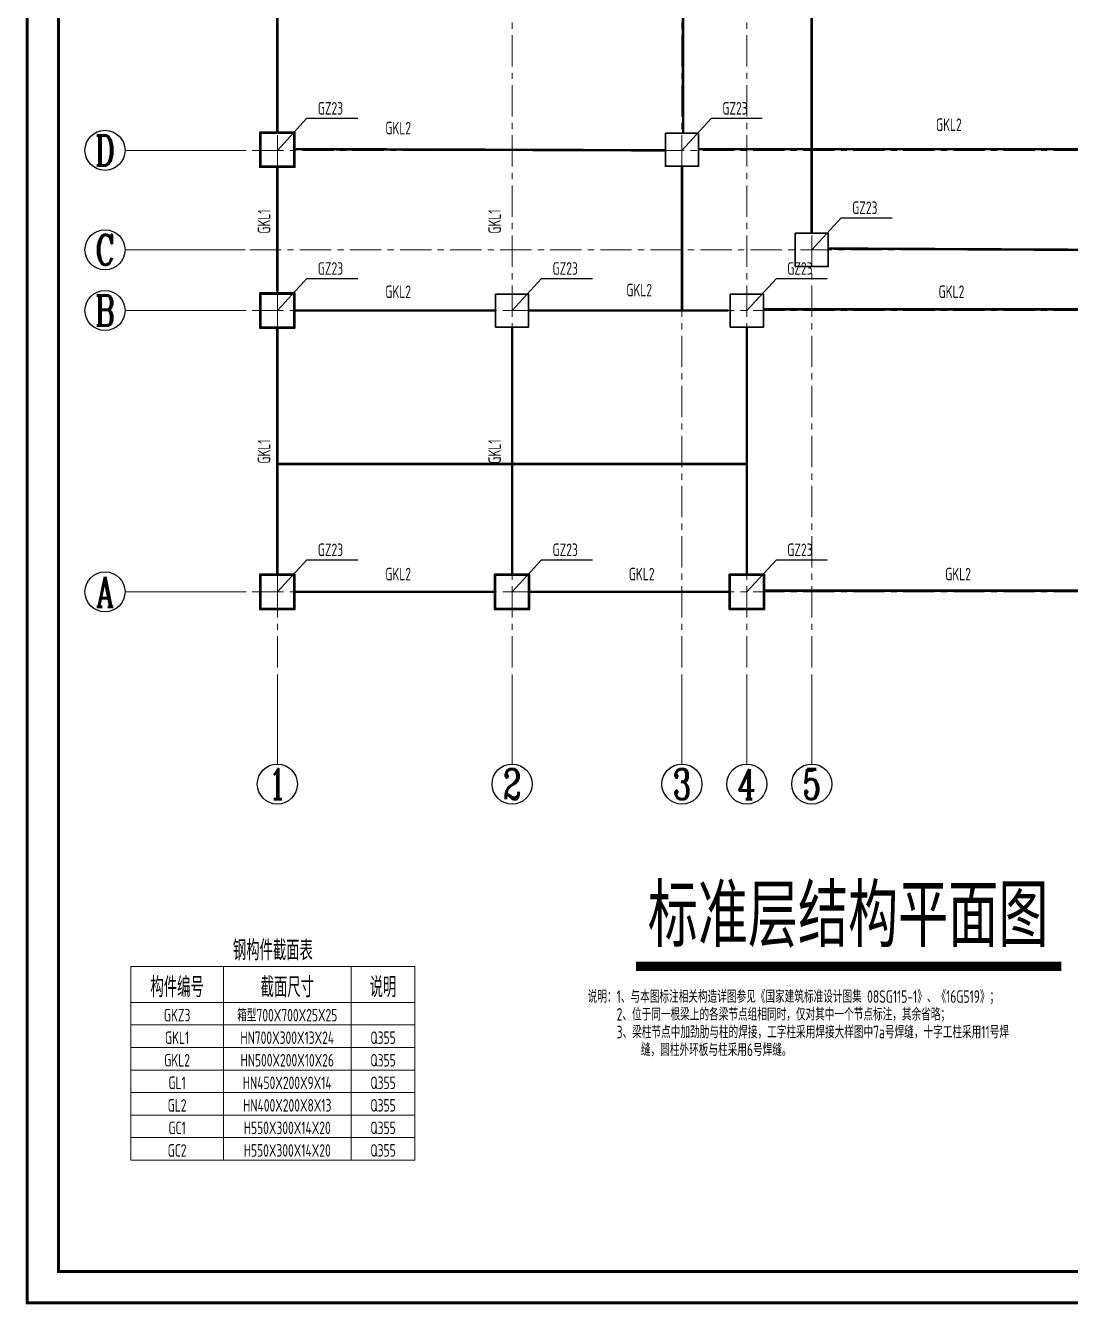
# Model space of a CAD drawing. Extents: x 31132 to 885236, y 345273 to 1212165.
# Drawn here: x 180578 to 201444, y 395476 to 421005 of the extents above; entities that cross this region are included whole.
import ezdxf
from ezdxf.enums import TextEntityAlignment as Align

# ---------------------------------------------------------------- set-up
doc = ezdxf.new("R2010")
doc.units = 0
doc.header["$LTSCALE"] = 1000
doc.linetypes.add('CENTER', pattern=[2, 1.25, -0.25, 0.25, -0.25])
doc.layers.get('0').update_dxf_attribs({"linetype": 'CONTINUOUS'})
for name, color, linetype in [('AXIS', 253, 'CENTER'), ('AXIS_NUM', 7, 'CONTINUOUS'), ('TEXT', 7, 'CONTINUOUS'), ('TK', 4, 'CONTINUOUS'), ('图名', 7, 'CONTINUOUS'), ('实线', 7, 'CONTINUOUS'), ('文字', 7, 'CONTINUOUS'), ('详图', 9, 'CONTINUOUS'), ('钢柱', 2, 'CONTINUOUS')]:
    doc.layers.add(name, color=color, linetype=linetype)
for name, color, linetype, lineweight in [('砼柱', 2, 'CONTINUOUS', 35), ('节点表文字', 7, 'CONTINUOUS', 18), ('节点表边线', 9, 'CONTINUOUS', 18), ('说明', 7, 'CONTINUOUS', 18)]:
    doc.layers.add(name, color=color, linetype=linetype, lineweight=lineweight)
doc.styles.add('TSSD_Axis', font='complex.shx', dxfattribs={"width": 0.7, "bigfont": 'hztxt.shx'})
doc.styles.add('TSSD_Rein', font='tssdeng.shx', dxfattribs={"width": 0.7, "bigfont": 'hztxt.shx'})
doc.styles.add('样式 1', font='yjkeng.shx', dxfattribs={"width": 0.7, "height": 250, "bigfont": 'yjkchn.shx'})
doc.styles.add('样式 3', font='yjkeng.shx', dxfattribs={"width": 0.7, "height": 400, "bigfont": 'yjkchn.shx'})

# ---------------------------------------------------------------- blocks, each defined once
blk = doc.blocks.new('ts_axno')
at = {"color": 0, "linetype": 'ByBlock', "lineweight": -2}
blk.add_circle((0, 0), 0.5, dxfattribs=at)
at = {"color": 0, "linetype": 'ByBlock', "lineweight": -2, "style": 'TSSD_Axis', "width": 0.7}
blk.add_attdef('A', text='', height=0.6, dxfattribs=at).set_placement((0, 0), align=Align.MIDDLE_CENTER)

msp = doc.modelspace()

# ---------------------------------------------------------------- linework, layer by layer
at = {"color": 4, "linetype": 'ByBlock', "lineweight": 5}
for p, q in [((185606.37, 418514.06), (185606.37, 415316.63)), ((185606.37, 416528.91), (185606.37, 415316.63)), ((185606.37, 415316.63), (185606.37, 409700.94))]:
    msp.add_line(p, q, dxfattribs=at)
at = {"layer": 'AXIS', "color": 5, "lineweight": 9, "ltscale": 0.5}
for p, q in [((185606.36, 408189.22), (185606.36, 440800.94)), ((190294.09, 408189.22), (190294.09, 440800.94)), ((193685.81, 408189.22), (193685.81, 440800.94)), ((194981.83, 408189.22), (194981.83, 440800.95)), ((196277.85, 408189.22), (196277.85, 440800.94)), ((184106.37, 418514.06), (214106.37, 418514.06)), ((184056.37, 416528.91), (214056.37, 416528.91)), ((184106.37, 415316.63), (214106.37, 415316.63)), ((184106.36, 409700.94), (214106.36, 409700.94))]:
    msp.add_line(p, q, dxfattribs=at)
at = {"layer": 'AXIS_NUM', "lineweight": 13}
for p, q in [((184964.71, 418514.06), (182564.71, 418514.06)), ((184964.71, 416528.91), (182564.71, 416528.91)), ((184964.71, 415316.63), (182564.71, 415316.63)), ((184964.7, 409700.94), (182564.7, 409700.94)), ((185606.36, 408049.28), (185606.36, 406262.56)), ((190294.39, 408049.28), (190294.39, 406262.56)), ((193686.11, 408049.28), (193686.11, 406262.56)), ((194982.13, 408049.28), (194982.13, 406262.56)), ((196277.85, 408049.28), (196277.85, 406262.56))]:
    msp.add_line(p, q, dxfattribs=at)
at = {"layer": 'TK', "const_width": 62.5}
for points in [[(180609.39, 448006.83), (217734.39, 448006.83), (217734.39, 395506.83), (180609.39, 395506.83)], [(181234.39, 444881.83), (217109.39, 444881.83), (217109.39, 396131.83), (181234.39, 396131.83)]]:
    msp.add_lwpolyline(points, close=True, dxfattribs=at)
at = {"layer": '图名', "const_width": 187.5}
msp.add_lwpolyline([(192770.3, 402224.84), (201259.32, 402224.84)], dxfattribs=at)
at = {"layer": '实线', "color": 3, "linetype": 'Continuous', "lineweight": -3, "const_width": 50}
for points in [[(196277.85, 416858.91), (196277.85, 432142.98)], [(185606.36, 418877.19), (185606.36, 430150.94)], [(193710.81, 418857.19), (193685.81, 430170.94)], [(185956.37, 418539.07), (193355.82, 418514.06)], [(194015.82, 418539.07), (201959.88, 418539.06)], [(185606.36, 415692.87), (185606.36, 418177.19)], [(193685.81, 415342.87), (193685.81, 418197.19)], [(196607.85, 416553.91), (201604.88, 416528.91)], [(195311.83, 415341.63), (202880.9, 415341.63)], [(185956.37, 415316.63), (189944.1, 415316.63)], [(190624.1, 415316.63), (194611.83, 415316.63)], [(185606.36, 410050.94), (185606.36, 414966.63)], [(190294.09, 410050.94), (190294.09, 414986.63)], [(194981.83, 410050.95), (194981.83, 414986.63)], [(185606.36, 412254.18), (190294.09, 412254.18)], [(190294.09, 412254.18), (194981.83, 412254.18)], [(195331.83, 409725.95), (202900.9, 409725.95)], [(185956.36, 409700.94), (189944.1, 409700.94)], [(190624.1, 409700.94), (194611.83, 409700.94)]]:
    msp.add_lwpolyline(points, dxfattribs=at)
at = {"layer": '砼柱', "lineweight": 35}
for points in [[(185956.37, 418877.19), (185256.37, 418877.19), (185256.37, 418177.19), (185956.37, 418177.19)], [(185956.37, 415666.63), (185256.37, 415666.63), (185256.37, 414966.63), (185956.37, 414966.63)], [(185956.36, 410050.94), (185256.36, 410050.94), (185256.36, 409350.94), (185956.36, 409350.94)], [(190644.1, 410050.94), (189944.1, 410050.94), (189944.1, 409350.94), (190644.1, 409350.94)], [(195331.83, 410050.95), (194631.83, 410050.95), (194631.83, 409350.95), (195331.83, 409350.95)]]:
    msp.add_lwpolyline(points, close=True, dxfattribs=at)
at = {"layer": '节点表边线', "lineweight": 18}
for p, q in [((182680.19, 402224.84), (182680.19, 401504.84)), ((182680.19, 402224.84), (188354.59, 402224.84)), ((184529, 402224.84), (184529, 401504.84)), ((187079, 402224.84), (187079, 401504.84)), ((188354.59, 402224.84), (188354.59, 401504.84)), ((182680.19, 401504.84), (184529, 401504.84)), ((182680.19, 401504.84), (182680.19, 401054.84)), ((184529, 401504.84), (187079, 401504.84)), ((184529, 401504.84), (184529, 401054.84)), ((187079, 401504.84), (188354.59, 401504.84)), ((187079, 401504.84), (187079, 401054.84)), ((188354.59, 401504.84), (188354.59, 401054.84)), ((182680.19, 401054.84), (184529, 401054.84)), ((182680.19, 401054.84), (182680.19, 400604.84)), ((184529, 401054.84), (187079, 401054.84)), ((184529, 401054.84), (184529, 400604.84)), ((187079, 401054.84), (188354.59, 401054.84)), ((187079, 401054.84), (187079, 400604.84)), ((188354.59, 401054.84), (188354.59, 400604.84)), ((182680.19, 400604.84), (184529, 400604.84)), ((182680.19, 400604.84), (182680.19, 400154.84)), ((184529, 400604.84), (187079, 400604.84)), ((184529, 400604.84), (184529, 400154.84)), ((187079, 400604.84), (188354.59, 400604.84)), ((187079, 400604.84), (187079, 400154.84)), ((188354.59, 400604.84), (188354.59, 400154.84)), ((182680.19, 400154.84), (184529, 400154.84)), ((182680.19, 400154.84), (182680.19, 399704.84)), ((184529, 400154.84), (187079, 400154.84)), ((184529, 400154.84), (184529, 399704.84)), ((187079, 400154.84), (188354.59, 400154.84)), ((187079, 400154.84), (187079, 399704.84)), ((188354.59, 400154.84), (188354.59, 399704.84)), ((182680.19, 399704.84), (184529, 399704.84)), ((182680.19, 399704.84), (182680.19, 399254.84)), ((184529, 399704.84), (187079, 399704.84)), ((184529, 399704.84), (184529, 399254.84)), ((187079, 399704.84), (188354.59, 399704.84)), ((187079, 399704.84), (187079, 399254.84)), ((188354.59, 399704.84), (188354.59, 399254.84)), ((182680.19, 399254.84), (184529, 399254.84)), ((182680.19, 399254.84), (182680.19, 398804.84)), ((184529, 399254.84), (187079, 399254.84)), ((184529, 399254.84), (184529, 398804.84)), ((187079, 399254.84), (188354.59, 399254.84)), ((187079, 399254.84), (187079, 398804.84)), ((188354.59, 399254.84), (188354.59, 398804.84)), ((182680.19, 398804.84), (184529, 398804.84)), ((182680.19, 398804.84), (182680.19, 398354.84)), ((184529, 398804.84), (187079, 398804.84)), ((184529, 398804.84), (184529, 398354.84)), ((187079, 398804.84), (188354.59, 398804.84)), ((187079, 398804.84), (187079, 398354.84)), ((188354.59, 398804.84), (188354.59, 398354.84)), ((182680.19, 398354.84), (184529, 398354.84)), ((184529, 398354.84), (187079, 398354.84)), ((187079, 398354.84), (188354.59, 398354.84))]:
    msp.add_line(p, q, dxfattribs=at)
at = {"layer": '详图'}
for points in [[(185606.36, 418514.06), (186195.64, 419153.73), (187210.45, 419153.73)], [(193685.81, 418514.06), (194275.09, 419153.73), (195289.9, 419153.73)], [(196277.85, 416528.91), (196867.13, 417168.58), (197881.93, 417168.58)], [(185606.37, 415316.63), (186195.65, 415956.3), (187210.45, 415956.3)], [(190294.09, 415316.63), (190883.38, 415956.3), (191898.18, 415956.3)], [(194981.83, 415316.63), (195571.11, 415956.3), (196585.92, 415956.3)], [(185606.37, 409700.94), (186195.65, 410340.61), (187210.45, 410340.61)], [(190294.09, 409700.94), (190883.38, 410340.61), (191898.18, 410340.61)], [(194981.83, 409700.94), (195571.11, 410340.61), (196585.92, 410340.61)]]:
    msp.add_lwpolyline(points, dxfattribs=at)
at = {"layer": '钢柱', "lineweight": 35}
for points in [[(185256.37, 418877.19), (185956.37, 418877.19), (185956.37, 418177.19), (185256.37, 418177.19)], [(185276.37, 418857.19), (185936.37, 418857.19), (185936.37, 418197.19), (185276.37, 418197.19)], [(193355.82, 418857.19), (194015.82, 418857.19), (194015.82, 418197.19), (193355.82, 418197.19)], [(195947.85, 416858.91), (196607.85, 416858.91), (196607.85, 416198.91), (195947.85, 416198.91)], [(185256.37, 415666.63), (185956.37, 415666.63), (185956.37, 414966.63), (185256.37, 414966.63)], [(185276.37, 415646.63), (185936.37, 415646.63), (185936.37, 414986.63), (185276.37, 414986.63)], [(189964.1, 415646.63), (190624.1, 415646.63), (190624.1, 414986.63), (189964.1, 414986.63)], [(194651.83, 415646.63), (195311.83, 415646.63), (195311.83, 414986.63), (194651.83, 414986.63)], [(185256.36, 410050.94), (185956.36, 410050.94), (185956.36, 409350.94), (185256.36, 409350.94)], [(185276.36, 410030.94), (185936.36, 410030.94), (185936.36, 409370.94), (185276.36, 409370.94)], [(189944.1, 410050.94), (190644.1, 410050.94), (190644.1, 409350.94), (189944.1, 409350.94)], [(189964.1, 410030.94), (190624.1, 410030.94), (190624.1, 409370.94), (189964.1, 409370.94)], [(194631.83, 410050.95), (195331.83, 410050.95), (195331.83, 409350.95), (194631.83, 409350.95)], [(194651.83, 410030.95), (195311.83, 410030.95), (195311.83, 409370.95), (194651.83, 409370.95)]]:
    msp.add_lwpolyline(points, close=True, dxfattribs=at)

# ---------------------------------------------------------------- block references
at = {"layer": 'AXIS_NUM'}
ref = msp.add_blockref('ts_axno', (182164.71, 418514.06), dxfattribs=dict(at, xscale=800, yscale=800, zscale=800))
ref.add_attrib('A', 'D', dxfattribs={"height": 600, "style": 'TSSD_Axis', "width": 0.7}).set_placement((182164.71, 418514.06), align=Align.MIDDLE_CENTER)
ref = msp.add_blockref('ts_axno', (182164.71, 416528.91), dxfattribs=dict(at, xscale=800, yscale=800, zscale=800))
ref.add_attrib('A', 'C', dxfattribs={"height": 600, "style": 'TSSD_Axis', "width": 0.7}).set_placement((182164.71, 416528.91), align=Align.MIDDLE_CENTER)
ref = msp.add_blockref('ts_axno', (182164.71, 415316.63), dxfattribs=dict(at, xscale=800, yscale=800, zscale=800))
ref.add_attrib('A', 'B', dxfattribs={"height": 600, "style": 'TSSD_Axis', "width": 0.7}).set_placement((182164.71, 415316.63), align=Align.MIDDLE_CENTER)
ref = msp.add_blockref('ts_axno', (182164.7, 409700.94), dxfattribs=dict(at, xscale=800, yscale=800, zscale=800))
ref.add_attrib('A', 'A', dxfattribs={"height": 600, "style": 'TSSD_Axis', "width": 0.7}).set_placement((182164.7, 409700.94), align=Align.MIDDLE_CENTER)
ref = msp.add_blockref('ts_axno', (185606.36, 405862.56), dxfattribs=dict(at, xscale=800, yscale=800, zscale=800))
ref.add_attrib('1', '1', dxfattribs={"height": 600, "style": 'TSSD_Axis', "width": 0.7}).set_placement((185606.36, 405862.56), align=Align.MIDDLE_CENTER)
ref = msp.add_blockref('ts_axno', (190294.39, 405862.56), dxfattribs=dict(at, xscale=800, yscale=800, zscale=800))
ref.add_attrib('1', '2', dxfattribs={"height": 600, "style": 'TSSD_Axis', "width": 0.7}).set_placement((190294.39, 405862.56), align=Align.MIDDLE_CENTER)
ref = msp.add_blockref('ts_axno', (193686.11, 405862.56), dxfattribs=dict(at, xscale=800, yscale=800, zscale=800))
ref.add_attrib('1', '3', dxfattribs={"height": 600, "style": 'TSSD_Axis', "width": 0.7}).set_placement((193686.11, 405862.56), align=Align.MIDDLE_CENTER)
ref = msp.add_blockref('ts_axno', (194982.13, 405862.56), dxfattribs=dict(at, xscale=800, yscale=800, zscale=800))
ref.add_attrib('1', '4', dxfattribs={"height": 600, "style": 'TSSD_Axis', "width": 0.7}).set_placement((194982.13, 405862.56), align=Align.MIDDLE_CENTER)
ref = msp.add_blockref('ts_axno', (196277.85, 405862.56), dxfattribs=dict(at, xscale=800, yscale=800, zscale=800))
ref.add_attrib('1', '5', dxfattribs={"height": 600, "style": 'TSSD_Axis', "width": 0.7}).set_placement((196277.85, 405862.56), align=Align.MIDDLE_CENTER)

# ---------------------------------------------------------------- texts
at = {"layer": 'TEXT', "style": 'TSSD_Rein', "width": 0.8}
msp.add_text('标准层结构平面图', height=1250, dxfattribs=at).set_placement((193003.97, 402608.35))
at = {"layer": '文字', "style": '样式 1', "width": 0.7}
for s, p in [('GZ23', (186666.32, 419228.44)), ('GZ23', (194745.77, 419228.44)), ('GKL2', (188019.02, 418833.21)), ('GKL2', (199016.46, 418900.42)), ('GZ23', (197337.81, 417243.29)), ('GZ23', (186666.33, 416031)), ('GZ23', (191354.05, 416031)), ('GZ23', (196041.79, 416031)), ('GKL2', (188019.02, 415566.34)), ('GKL2', (192831.93, 415599.99)), ('GKL2', (199068.01, 415566.72)), ('GZ23', (186666.33, 410415.32)), ('GZ23', (191354.05, 410415.32)), ('GZ23', (196041.79, 410415.32)), ('GKL2', (188019.02, 409930.24)), ('GKL2', (192881.85, 409930.24)), ('GKL2', (199200.53, 409930.24))]:
    msp.add_text(s, height=250, dxfattribs=at).set_placement(p, align=Align.CENTER)
for p in [(185466.2, 417093.5), (190070.29, 417093.5), (185466.2, 412502.14), (190070.29, 412502.14)]:
    msp.add_text('GKL1', height=250, rotation=90, dxfattribs=at).set_placement(p, align=Align.CENTER)
at = {"layer": '节点表文字', "style": '样式 3', "width": 0.7}
msp.add_text('钢构件截面表', height=400, dxfattribs=at).set_placement((185517.39, 402224.84), align=Align.BOTTOM_CENTER)
for s, p in [('构件编号', (183604.59, 401608.39)), ('截面尺寸', (185804, 401608.39)), ('说明', (187716.8, 401608.39))]:
    msp.add_text(s, height=400, dxfattribs=at).set_placement(p, align=Align.CENTER)
at = {"layer": '节点表文字', "style": '样式 1', "width": 0.7}
for s, p in [('GKZ3', (183604.59, 401249.84)), ('箱型700X700X25X25', (185804, 401249.84)), ('GKL1', (183604.59, 400799.84)), ('HN700X300X13X24', (185804, 400799.84)), ('Q355', (187716.8, 400799.84)), ('GKL2', (183604.59, 400349.84)), ('HN500X200X10X26', (185804, 400349.84)), ('Q355', (187716.8, 400349.84)), ('GL1', (183604.59, 399899.84)), ('HN450X200X9X14', (185804, 399899.84)), ('Q355', (187716.8, 399899.84)), ('GL2', (183604.59, 399449.84)), ('HN400X200X8X13', (185804, 399449.84)), ('Q355', (187716.8, 399449.84)), ('GC1', (183604.59, 398999.84)), ('H550X300X14X20', (185804, 398999.84)), ('Q355', (187716.8, 398999.84)), ('GC2', (183604.59, 398549.84)), ('H550X300X14X20', (185804, 398549.84)), ('Q355', (187716.8, 398549.84))]:
    msp.add_text(s, height=250, dxfattribs=at).set_placement(p, align=Align.MIDDLE_CENTER)
at = {"layer": '说明', "insert": (191804.63, 401745.92), "char_height": 250, "attachment_point": 1, "line_spacing_factor": 0.85, "style": '样式 1'}
msp.add_mtext('说明：1、与本图标注相关构造详图参见《国家建筑标准设计图集 08SG115-1》、《16G519》；\\P\u3000\u3000\u30002、位于同一根梁上的各梁节点组相同时，仅对其中一个节点标注，其余省略；\\P\u3000\u3000\u30003、梁柱节点中加劲肋与柱的焊接，工字柱采用焊接大样图中7a号焊缝，十字工柱采用11号焊\\P          缝，圆柱外环板与柱采用6号焊缝。', dxfattribs=at)

doc.saveas('drawing.dxf')
